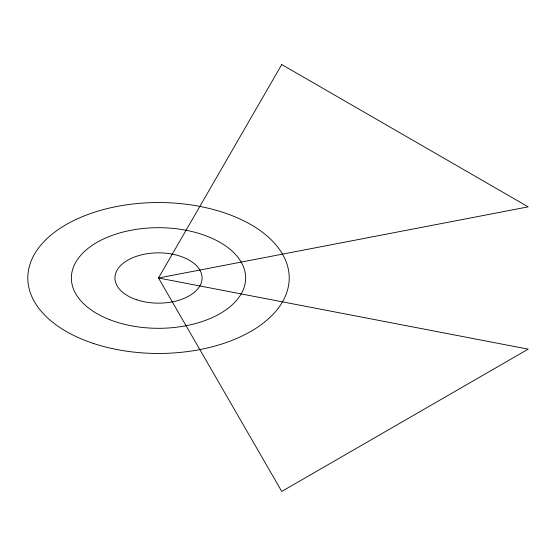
<?xml version="1.0" encoding="UTF-8"?>
<svg xmlns="http://www.w3.org/2000/svg" width="556" height="556" viewBox="0 0 556 556"><rect width="100%" height="100%" fill="white"/><g stroke="black" fill="none" stroke-linecap="round" stroke-linejoin="round"><path stroke-width="0.83" d="M281.739 64.559L158.509 278L281.739 491.441L528.2 349.147L158.509 278L528.2 206.853L281.739 64.559M93.151 343.351A130.709 75.463 0 0 0 289.21 278A130.709 75.463 0 0 0 93.151 212.649A130.709 75.463 0 0 0 93.151 343.351M109.664 319.665A87.139 50.311 0 0 0 245.425 281.586A87.139 50.311 0 0 0 120.43 232.749A87.139 50.311 0 0 0 109.664 319.665M136.72 299.781A43.57 25.152 0 0 0 202.078 278A43.57 25.152 0 0 0 136.72 256.219A43.57 25.152 0 0 0 136.72 299.781"/></g></svg>
